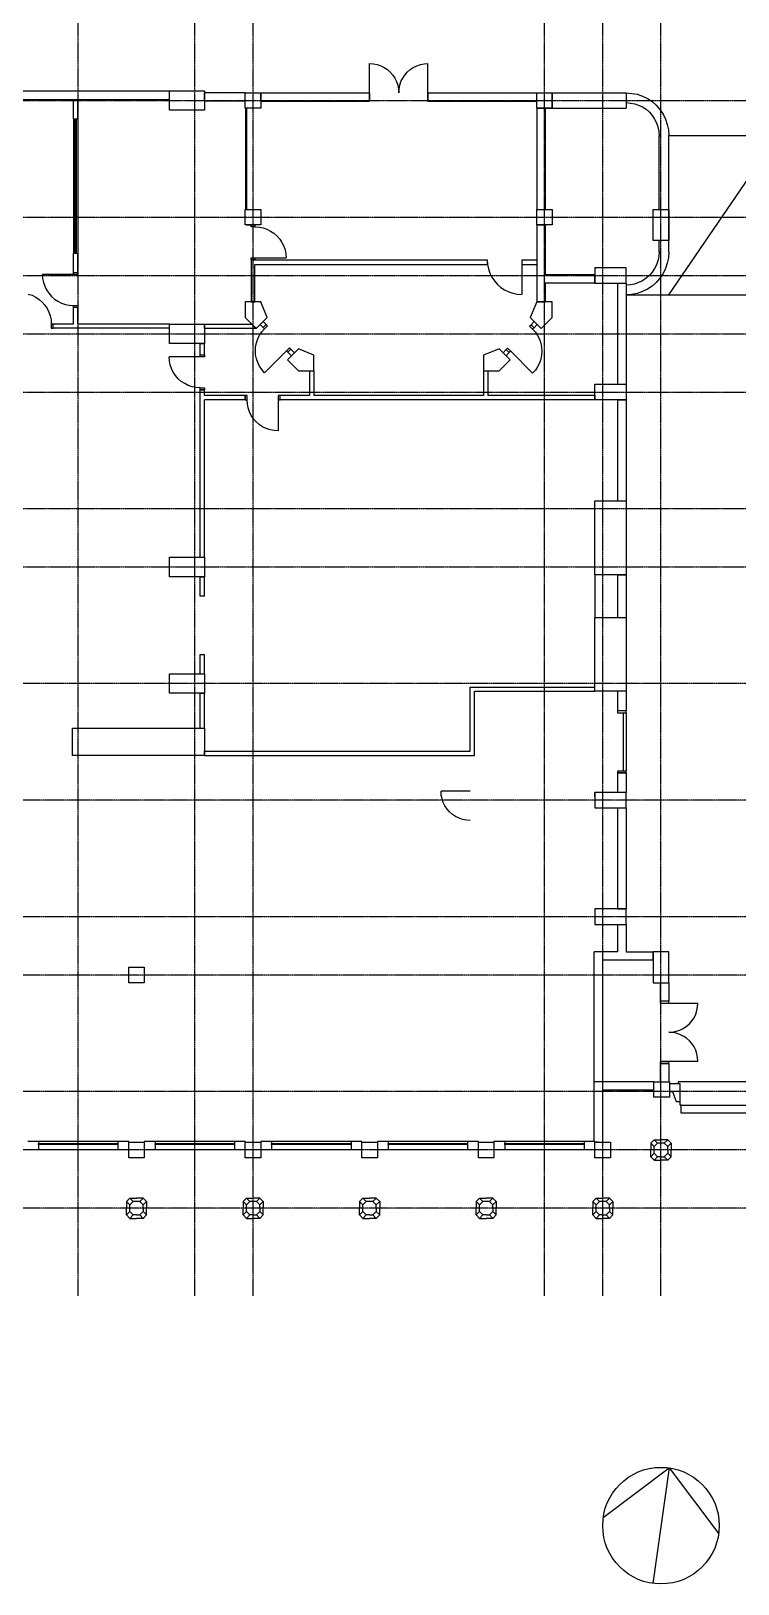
# Model space of a CAD drawing. Header units: millimetres. Extents: x -65483 to 85267, y -25390 to 54076.
# Drawn here: x -39747 to -21552, y -25390 to 14564 of the extents above; entities that cross this region are included whole.
import ezdxf

# ---------------------------------------------------------------- set-up
doc = ezdxf.new("R2010")
doc.units = ezdxf.units.MM
doc.linetypes.add('PCENTRE', pattern=[50.8, 31.75, -6.35, 6.35, -6.35])
for name, color, linetype in [('Boundaries_and_building_grids', 140, 'Continuous'), ('BRICK_WALLS_P4', 1, 'Continuous'), ('COLUMNS_P5', 5, 'Continuous'), ('DR', 8, 'Continuous'), ('LIFTS AND STAIRS', 8, 'Continuous'), ('WA', 6, 'Continuous'), ('WA_EXT', 7, 'Continuous'), ('WN', 4, 'Continuous')]:
    doc.layers.add(name, color=color, linetype=linetype)

msp = doc.modelspace()

# ---------------------------------------------------------------- linework, layer by layer
at = {"layer": 'Boundaries_and_building_grids', "color": 140, "linetype": 'PCENTRE', "lineweight": -3}
for p, q in [((-38533, -17978), (-38533, 48423)), ((-35533, -17978), (-35533, 48423)), ((-34033, -17978), (-34033, 48423)), ((-26533, -17978), (-26533, 48423)), ((-25033, -17978), (-25033, 48423)), ((-23533, -17978), (-23533, 48423)), ((-52891, 12776), (50767, 12776)), ((-62623, 9776), (50767, 9776)), ((-62623, 8276), (50767, 8276)), ((-62623, 6776), (50767, 6776)), ((-62623, 5276), (50767, 5276)), ((-62623, 2276), (50767, 2276)), ((-62623, 776), (50767, 776)), ((50767, -2224), (-62623, -2224)), ((50767, -5224), (-62623, -5224)), ((50767, -8224), (-62623, -8224)), ((50767, -9724), (-52891, -9724)), ((50767, -12724), (-52891, -12724)), ((50767, -14224), (-52891, -14224)), ((50767, -15724), (-52891, -15724))]:
    msp.add_line(p, q, dxfattribs=at)
at = {"layer": 'Boundaries_and_building_grids', "color": 4, "linetype": 'Continuous'}
for p, q in [((-25018, -23681), (-23324, -22404)), ((-23324, -22404), (-23742, -25375)), ((-23324, -22404), (-22047, -24098))]:
    msp.add_line(p, q, dxfattribs=at)
msp.add_circle((-23533, -23890), 1500, dxfattribs=at)
at = {"layer": 'BRICK_WALLS_P4'}
for p, q in [((-41985, 13026), (-36183, 13026)), ((-41985, 12806), (-36183, 12806)), ((-36183, 12806), (-36183, 13026)), ((-34233, 12976), (-35283, 12976)), ((-35283, 12756), (-35283, 12976)), ((-34233, 12756), (-34233, 12976)), ((-33833, 12756), (-33833, 12976)), ((-33833, 12976), (-31033, 12976)), ((-31033, 12756), (-31033, 12976)), ((-31033, 12976), (-31033, 12756)), ((-29533, 12756), (-29533, 12976)), ((-29533, 12976), (-29533, 12756)), ((-29533, 12976), (-26733, 12976)), ((-26733, 12756), (-26733, 12976)), ((-26333, 12976), (-24433, 12976)), ((-26333, 12576), (-26333, 12976)), ((-24433, 12976), (-24433, 12576)), ((-34233, 12756), (-35283, 12756)), ((-33833, 12756), (-31033, 12756)), ((-29533, 12756), (-26733, 12756)), ((-26733, 12576), (-26733, 9976)), ((-26733, 12576), (-26513, 12576)), ((-26733, 12576), (-24433, 12576)), ((-26513, 12576), (-26513, 9976)), ((-26733, 9976), (-26513, 9976)), ((-26733, 9576), (-26733, 7593)), ((-26733, 9576), (-26513, 9576)), ((-26513, 9576), (-26513, 8296)), ((-25233, 8296), (-26513, 8296)), ((-25233, 8076), (-26513, 8076)), ((-26513, 8076), (-26513, 7593)), ((-25233, 8076), (-25233, 8296)), ((-24653, 8076), (-24653, 5476)), ((-24653, 8076), (-24433, 8076)), ((-24433, 8076), (-24433, 5476)), ((-26733, 7593), (-26513, 7593)), ((-24653, 5476), (-24433, 5476)), ((-24653, 5076), (-24653, 2476)), ((-24653, 5076), (-24433, 5076)), ((-24433, 5076), (-24433, 2476)), ((-24653, 3276), (-24653, 2526)), ((-24653, 2476), (-24433, 2476)), ((-25233, 576), (-25233, -524)), ((-24653, 576), (-24653, -524)), ((-24653, 576), (-24433, 576)), ((-24433, 576), (-24433, -524)), ((-24653, -524), (-24433, -524)), ((-24653, -2424), (-24653, -2924)), ((-24433, -2424), (-24653, -2424)), ((-24433, -2424), (-24433, -2924)), ((-24433, -2924), (-24653, -2924)), ((-24653, -4524), (-24653, -5024)), ((-24433, -4524), (-24653, -4524)), ((-24433, -4524), (-24433, -5024)), ((-25233, -5134), (-25233, -5024)), ((-24433, -5024), (-24653, -5024)), ((-24653, -5424), (-24653, -8024)), ((-24653, -5424), (-24433, -5424)), ((-24433, -5424), (-24433, -8024)), ((-24653, -8024), (-24433, -8024)), ((-24653, -8424), (-24653, -9124)), ((-24653, -8424), (-24433, -8424)), ((-24433, -8424), (-24433, -9124)), ((-24433, -9124), (-23733, -9124)), ((-23733, -9344), (-23733, -9124)), ((-23733, -9344), (-24653, -9344)), ((-23553, -9924), (-23553, -10396)), ((-23553, -9924), (-23333, -9924)), ((-23333, -9924), (-23333, -10396)), ((-23333, -10396), (-23553, -10396)), ((-23333, -11996), (-23553, -11996)), ((-23553, -11996), (-23553, -12468)), ((-23333, -11996), (-23333, -12468)), ((-25253, -14004), (-25253, -12468)), ((-23717, -12468), (-25253, -12468)), ((-25033, -14024), (-25033, -12688)), ((-23717, -12688), (-25033, -12688)), ((-23717, -12688), (-23717, -12468)), ((-23553, -12468), (-23333, -12468)), ((-25253, -14004), (-25033, -14024))]:
    msp.add_line(p, q, dxfattribs=at)
at = {"layer": 'BRICK_WALLS_P4', "linetype": 'Continuous'}
for p, q in [((-25253, -12468), (-25253, -9124)), ((-24653, -9124), (-25253, -9124)), ((-24433, -9344), (-25033, -9344)), ((-25033, -12468), (-25033, -9344))]:
    msp.add_line(p, q, dxfattribs=at)
at = {"layer": 'COLUMNS_P5'}
for p, q in [((-23791, -14052), (-23705, -13966)), ((-23619, -14052), (-23705, -13966)), ((-23705, -13966), (-23533, -13966)), ((-23361, -13966), (-23533, -13966)), ((-23447, -14052), (-23361, -13966)), ((-23274, -14052), (-23361, -13966)), ((-23791, -14052), (-23791, -14224)), ((-23705, -14138), (-23791, -14052)), ((-23791, -14397), (-23791, -14224)), ((-23705, -14310), (-23791, -14397)), ((-23705, -14138), (-23619, -14052)), ((-23705, -14224), (-23705, -14138)), ((-23705, -14310), (-23705, -14224)), ((-23619, -14397), (-23705, -14310)), ((-23533, -14052), (-23619, -14052)), ((-23447, -14052), (-23533, -14052)), ((-23447, -14052), (-23361, -14138)), ((-23361, -14310), (-23447, -14397)), ((-23361, -14138), (-23274, -14052)), ((-23361, -14224), (-23361, -14138)), ((-23361, -14224), (-23361, -14310)), ((-23361, -14310), (-23274, -14397)), ((-23274, -14052), (-23274, -14224)), ((-23274, -14397), (-23274, -14224)), ((-23791, -14397), (-23705, -14483)), ((-23619, -14397), (-23705, -14483)), ((-23705, -14483), (-23533, -14483)), ((-23533, -14397), (-23619, -14397)), ((-23533, -14397), (-23447, -14397)), ((-23361, -14483), (-23533, -14483)), ((-23447, -14397), (-23361, -14483)), ((-23274, -14397), (-23361, -14483)), ((-37291, -15552), (-37205, -15466)), ((-37205, -15638), (-37291, -15552)), ((-37291, -15552), (-37291, -15724)), ((-37119, -15552), (-37205, -15466)), ((-37205, -15466), (-37033, -15466)), ((-37205, -15638), (-37119, -15552)), ((-37033, -15552), (-37119, -15552)), ((-36861, -15466), (-37033, -15466)), ((-36947, -15552), (-37033, -15552)), ((-36947, -15552), (-36861, -15466)), ((-36947, -15552), (-36861, -15638)), ((-36774, -15552), (-36861, -15466)), ((-36861, -15638), (-36774, -15552)), ((-36774, -15552), (-36774, -15724)), ((-34291, -15552), (-34205, -15466)), ((-34205, -15638), (-34291, -15552)), ((-34291, -15552), (-34291, -15724)), ((-34119, -15552), (-34205, -15466)), ((-34205, -15466), (-34033, -15466)), ((-34205, -15638), (-34119, -15552)), ((-34033, -15552), (-34119, -15552)), ((-33861, -15466), (-34033, -15466)), ((-33947, -15552), (-34033, -15552)), ((-33947, -15552), (-33861, -15466)), ((-33947, -15552), (-33861, -15638)), ((-33774, -15552), (-33861, -15466)), ((-33861, -15638), (-33774, -15552)), ((-33774, -15552), (-33774, -15724)), ((-31291, -15552), (-31205, -15466)), ((-31205, -15638), (-31291, -15552)), ((-31291, -15552), (-31291, -15724)), ((-31119, -15552), (-31205, -15466)), ((-31205, -15466), (-31033, -15466)), ((-31205, -15638), (-31119, -15552)), ((-31033, -15552), (-31119, -15552)), ((-30861, -15466), (-31033, -15466)), ((-30947, -15552), (-31033, -15552)), ((-30947, -15552), (-30861, -15466)), ((-30947, -15552), (-30861, -15638)), ((-30774, -15552), (-30861, -15466)), ((-30861, -15638), (-30774, -15552)), ((-30774, -15552), (-30774, -15724)), ((-28291, -15552), (-28205, -15466)), ((-28291, -15552), (-28291, -15724)), ((-28205, -15638), (-28291, -15552)), ((-28119, -15552), (-28205, -15466)), ((-28205, -15466), (-28033, -15466)), ((-28205, -15638), (-28119, -15552)), ((-28033, -15552), (-28119, -15552)), ((-27861, -15466), (-28033, -15466)), ((-27947, -15552), (-28033, -15552)), ((-27947, -15552), (-27861, -15466)), ((-27947, -15552), (-27861, -15638)), ((-27774, -15552), (-27861, -15466)), ((-27861, -15638), (-27774, -15552)), ((-27774, -15552), (-27774, -15724)), ((-25291, -15552), (-25205, -15466)), ((-25205, -15638), (-25291, -15552)), ((-25291, -15552), (-25291, -15724)), ((-25119, -15552), (-25205, -15466)), ((-25205, -15466), (-25033, -15466)), ((-25205, -15638), (-25119, -15552)), ((-25033, -15552), (-25119, -15552)), ((-24861, -15466), (-25033, -15466)), ((-24947, -15552), (-25033, -15552)), ((-24947, -15552), (-24861, -15466)), ((-24947, -15552), (-24861, -15638)), ((-24774, -15552), (-24861, -15466)), ((-24861, -15638), (-24774, -15552)), ((-24774, -15552), (-24774, -15724)), ((-37291, -15897), (-37291, -15724)), ((-37205, -15810), (-37291, -15897)), ((-37291, -15897), (-37205, -15983)), ((-37205, -15724), (-37205, -15638)), ((-37205, -15810), (-37205, -15724)), ((-37119, -15897), (-37205, -15810)), ((-37119, -15897), (-37205, -15983)), ((-37033, -15897), (-37119, -15897)), ((-37033, -15897), (-36947, -15897)), ((-36861, -15810), (-36947, -15897)), ((-36947, -15897), (-36861, -15983)), ((-36861, -15724), (-36861, -15638)), ((-36861, -15724), (-36861, -15810)), ((-36861, -15810), (-36774, -15897)), ((-36774, -15897), (-36861, -15983)), ((-36774, -15897), (-36774, -15724)), ((-34291, -15897), (-34291, -15724)), ((-34205, -15810), (-34291, -15897)), ((-34291, -15897), (-34205, -15983)), ((-34205, -15724), (-34205, -15638)), ((-34205, -15810), (-34205, -15724)), ((-34119, -15897), (-34205, -15810)), ((-34119, -15897), (-34205, -15983)), ((-34033, -15897), (-34119, -15897)), ((-34033, -15897), (-33947, -15897)), ((-33861, -15810), (-33947, -15897)), ((-33947, -15897), (-33861, -15983)), ((-33861, -15724), (-33861, -15638)), ((-33861, -15724), (-33861, -15810)), ((-33861, -15810), (-33774, -15897)), ((-33774, -15897), (-33861, -15983)), ((-33774, -15897), (-33774, -15724)), ((-31291, -15897), (-31291, -15724)), ((-31205, -15810), (-31291, -15897)), ((-31291, -15897), (-31205, -15983)), ((-31205, -15724), (-31205, -15638)), ((-31205, -15810), (-31205, -15724)), ((-31119, -15897), (-31205, -15810)), ((-31119, -15897), (-31205, -15983)), ((-31033, -15897), (-31119, -15897)), ((-31033, -15897), (-30947, -15897)), ((-30861, -15810), (-30947, -15897)), ((-30947, -15897), (-30861, -15983)), ((-30861, -15724), (-30861, -15638)), ((-30861, -15724), (-30861, -15810)), ((-30861, -15810), (-30774, -15897)), ((-30774, -15897), (-30861, -15983)), ((-30774, -15897), (-30774, -15724)), ((-28291, -15897), (-28291, -15724)), ((-28205, -15810), (-28291, -15897)), ((-28291, -15897), (-28205, -15983)), ((-28205, -15724), (-28205, -15638)), ((-28205, -15810), (-28205, -15724)), ((-28119, -15897), (-28205, -15810)), ((-28119, -15897), (-28205, -15983)), ((-28033, -15897), (-28119, -15897)), ((-28033, -15897), (-27947, -15897)), ((-27861, -15810), (-27947, -15897)), ((-27947, -15897), (-27861, -15983)), ((-27861, -15724), (-27861, -15638)), ((-27861, -15724), (-27861, -15810)), ((-27861, -15810), (-27774, -15897)), ((-27774, -15897), (-27861, -15983)), ((-27774, -15897), (-27774, -15724)), ((-25291, -15897), (-25291, -15724)), ((-25205, -15810), (-25291, -15897)), ((-25291, -15897), (-25205, -15983)), ((-25205, -15724), (-25205, -15638)), ((-25205, -15810), (-25205, -15724)), ((-25119, -15897), (-25205, -15810)), ((-25119, -15897), (-25205, -15983)), ((-25033, -15897), (-25119, -15897)), ((-25033, -15897), (-24947, -15897)), ((-24861, -15810), (-24947, -15897)), ((-24947, -15897), (-24861, -15983)), ((-24861, -15724), (-24861, -15638)), ((-24861, -15724), (-24861, -15810)), ((-24861, -15810), (-24774, -15897)), ((-24774, -15897), (-24861, -15983)), ((-24774, -15897), (-24774, -15724)), ((-37205, -15983), (-37033, -15983)), ((-36861, -15983), (-37033, -15983)), ((-34205, -15983), (-34033, -15983)), ((-33861, -15983), (-34033, -15983)), ((-31205, -15983), (-31033, -15983)), ((-30861, -15983), (-31033, -15983)), ((-28205, -15983), (-28033, -15983)), ((-27861, -15983), (-28033, -15983)), ((-25205, -15983), (-25033, -15983)), ((-24861, -15983), (-25033, -15983))]:
    msp.add_line(p, q, dxfattribs=at)
for points in [[(-35283, 13026), (-35283, 12526), (-36183, 12526), (-36183, 13026), (-35283, 13026)], [(-33833, 12576), (-34233, 12576), (-34233, 12976), (-33833, 12976), (-33833, 12576)], [(-26333, 12576), (-26733, 12576), (-26733, 12976), (-26333, 12976), (-26333, 12576)], [(-26333, 9576), (-26733, 9576), (-26733, 9976), (-26333, 9976), (-26333, 9576)], [(-35283, 7026), (-35283, 6526), (-36183, 6526), (-36183, 7026), (-35283, 7026)], [(-35283, 1026), (-35283, 526), (-36183, 526), (-36183, 1026), (-35283, 1026)], [(-35283, -1974), (-35283, -2474), (-36183, -2474), (-36183, -1974), (-35283, -1974)], [(-35283, -4074), (-38683, -4074), (-38683, -3374), (-35283, -3374), (-35283, -4074)], [(-36833, -9924), (-37233, -9924), (-37233, -9524), (-36833, -9524), (-36833, -9924)], [(-23317, -12868), (-23717, -12868), (-23717, -12468), (-23317, -12468), (-23317, -12868)], [(-36833, -14424), (-37233, -14424), (-37233, -14024), (-36833, -14024), (-36833, -14424)], [(-33833, -14424), (-34233, -14424), (-34233, -14024), (-33833, -14024), (-33833, -14424)], [(-30833, -14424), (-31233, -14424), (-31233, -14024), (-30833, -14024), (-30833, -14424)], [(-27833, -14424), (-28233, -14424), (-28233, -14024), (-27833, -14024), (-27833, -14424)], [(-24833, -14424), (-25233, -14424), (-25233, -14024), (-24833, -14024), (-24833, -14424)]]:
    msp.add_lwpolyline(points, dxfattribs=at)
at = {"layer": 'COLUMNS_P5', "lineweight": -3}
for points in [[(-33833, 9576), (-34233, 9576), (-34233, 9976), (-33833, 9976)], [(-23333, 9176), (-23733, 9176), (-23733, 9976), (-23333, 9976)], [(-24433, 8076), (-24433, 8476), (-25233, 8476), (-25233, 8076)], [(-33833, 7593), (-34233, 7593), (-34233, 7193), (-33950, 6910), (-33667, 7193)], [(-26898, 7193), (-26616, 6910), (-26333, 7193), (-26333, 7593), (-26733, 7593)], [(-32466, 6226), (-32866, 6391), (-33148, 6109), (-32866, 5826), (-32466, 5826)], [(-27417, 6109), (-27700, 6391), (-28100, 6226), (-28100, 5826), (-27700, 5826)], [(-24433, 5476), (-24433, 5076), (-25233, 5076), (-25233, 5476)], [(-25233, 2476), (-24433, 2476), (-24433, 576), (-25233, 576)], [(-24433, -524), (-24433, -2424), (-25233, -2424), (-25233, -524)], [(-24433, -5424), (-24433, -5024), (-25233, -5024), (-25233, -5424)], [(-24433, -8424), (-24433, -8024), (-25233, -8024), (-25233, -8424)], [(-23333, -9124), (-23733, -9124), (-23733, -9924), (-23333, -9924)]]:
    msp.add_lwpolyline(points, close=True, dxfattribs=at)
at = {"layer": 'DR'}
for p, q in [((-31033, 12976), (-31033, 13726)), ((-31033, 13726), (-30935, 13719)), ((-30935, 13719), (-30839, 13700)), ((-30839, 13700), (-30746, 13669)), ((-30746, 13669), (-30658, 13625)), ((-30658, 13625), (-30576, 13571)), ((-29989, 13571), (-29908, 13625)), ((-29908, 13625), (-29820, 13669)), ((-29820, 13669), (-29727, 13700)), ((-29727, 13700), (-29631, 13719)), ((-29631, 13719), (-29533, 13726)), ((-29533, 12976), (-29533, 13726)), ((-30576, 13571), (-30502, 13506)), ((-30502, 13506), (-30438, 13432)), ((-30438, 13432), (-30383, 13351)), ((-30383, 13351), (-30340, 13263)), ((-30340, 13263), (-30308, 13170)), ((-30257, 13170), (-30226, 13263)), ((-30226, 13263), (-30182, 13351)), ((-30182, 13351), (-30128, 13432)), ((-30128, 13432), (-30063, 13506)), ((-30063, 13506), (-29989, 13571)), ((-30308, 13170), (-30289, 13074)), ((-30289, 13074), (-30283, 12976)), ((-30283, 12976), (-30276, 13074)), ((-30276, 13074), (-30257, 13170)), ((-33983, 9526), (-33878, 9519)), ((-33878, 9519), (-33776, 9498)), ((-33776, 9498), (-33677, 9465)), ((-33677, 9465), (-33583, 9419)), ((-33583, 9419), (-33496, 9360)), ((-33496, 9360), (-33417, 9291)), ((-33417, 9291), (-33348, 9213)), ((-33348, 9213), (-33290, 9126)), ((-33290, 9126), (-33244, 9032)), ((-33244, 9032), (-33210, 8933)), ((-33210, 8933), (-33190, 8830)), ((-33190, 8830), (-33183, 8726)), ((-33983, 8726), (-33183, 8726)), ((-28003, 8676), (-27995, 8560)), ((-27995, 8560), (-27972, 8445)), ((-27972, 8445), (-27935, 8335)), ((-27113, 8676), (-27113, 7786)), ((-38657, 8304), (-39457, 8304)), ((-39457, 8304), (-39450, 8199)), ((-39450, 8199), (-39430, 8096)), ((-39430, 8096), (-39396, 7997)), ((-39396, 7997), (-39350, 7904)), ((-27935, 8335), (-27884, 8231)), ((-27884, 8231), (-27819, 8134)), ((-27819, 8134), (-27742, 8046)), ((-27742, 8046), (-27655, 7970)), ((-39820, 7798), (-39721, 7765)), ((-39721, 7765), (-39627, 7719)), ((-39627, 7719), (-39540, 7660)), ((-39540, 7660), (-39461, 7591)), ((-39461, 7591), (-39392, 7513)), ((-39350, 7904), (-39292, 7816)), ((-39292, 7816), (-39223, 7738)), ((-39223, 7738), (-39144, 7669)), ((-39144, 7669), (-39057, 7611)), ((-39057, 7611), (-38963, 7564)), ((-27655, 7970), (-27558, 7905)), ((-27558, 7905), (-27453, 7853)), ((-27453, 7853), (-27343, 7816)), ((-27343, 7816), (-27229, 7793)), ((-27229, 7793), (-27113, 7786)), ((-39392, 7513), (-39334, 7426)), ((-39334, 7426), (-39288, 7332)), ((-39288, 7332), (-39254, 7233)), ((-39254, 7233), (-39233, 7130)), ((-38963, 7564), (-38864, 7531)), ((-38864, 7531), (-38762, 7510)), ((-38762, 7510), (-38657, 7504)), ((-39233, 7130), (-39227, 7026)), ((-33867, 6739), (-33809, 6826)), ((-33809, 6826), (-33740, 6905)), ((-26836, 6895), (-26767, 6816)), ((-26767, 6816), (-26709, 6729)), ((-33974, 6339), (-33967, 6444)), ((-33967, 6444), (-33947, 6546)), ((-33947, 6546), (-33913, 6646)), ((-33913, 6646), (-33867, 6739)), ((-26709, 6729), (-26663, 6635)), ((-26663, 6635), (-26629, 6536)), ((-26629, 6536), (-26609, 6433)), ((-26609, 6433), (-26602, 6329)), ((-35393, 6186), (-36193, 6186)), ((-36186, 6081), (-36193, 6186)), ((-36166, 5979), (-36186, 6081)), ((-33967, 6235), (-33974, 6339)), ((-33947, 6132), (-33967, 6235)), ((-33913, 6033), (-33947, 6132)), ((-33867, 5939), (-33913, 6033)), ((-33174, 6339), (-33740, 5774)), ((-27402, 6329), (-26836, 5763)), ((-26663, 6023), (-26709, 5929)), ((-26629, 6122), (-26663, 6023)), ((-26609, 6225), (-26629, 6122)), ((-26602, 6329), (-26609, 6225)), ((-36132, 5880), (-36166, 5979)), ((-36086, 5786), (-36132, 5880)), ((-36027, 5699), (-36086, 5786)), ((-35958, 5620), (-36027, 5699)), ((-35880, 5551), (-35958, 5620)), ((-33809, 5852), (-33867, 5939)), ((-33740, 5774), (-33809, 5852)), ((-26767, 5842), (-26836, 5763)), ((-26709, 5929), (-26767, 5842)), ((-35793, 5493), (-35880, 5551)), ((-35699, 5447), (-35793, 5493)), ((-35600, 5413), (-35699, 5447)), ((-35497, 5393), (-35600, 5413)), ((-35393, 5386), (-35497, 5393)), ((-34180, 4971), (-34187, 5076)), ((-34160, 4869), (-34180, 4971)), ((-34126, 4770), (-34160, 4869)), ((-33387, 5076), (-33387, 4276)), ((-34080, 4676), (-34126, 4770)), ((-34022, 4589), (-34080, 4676)), ((-33953, 4510), (-34022, 4589)), ((-33874, 4441), (-33953, 4510)), ((-33787, 4383), (-33874, 4441)), ((-33693, 4337), (-33787, 4383)), ((-33594, 4303), (-33693, 4337)), ((-33492, 4283), (-33594, 4303)), ((-33387, 4276), (-33492, 4283)), ((-24503, -2974), (-24503, -4474)), ((-24433, -2974), (-24433, -4474)), ((-28444, -4995), (-29194, -4995)), ((-29188, -5093), (-29194, -4995)), ((-29169, -5189), (-29188, -5093)), ((-29137, -5282), (-29169, -5189)), ((-29094, -5370), (-29137, -5282)), ((-29039, -5452), (-29094, -5370)), ((-28975, -5525), (-29039, -5452)), ((-28901, -5590), (-28975, -5525)), ((-28819, -5644), (-28901, -5590)), ((-28731, -5688), (-28819, -5644)), ((-28638, -5719), (-28731, -5688)), ((-28542, -5739), (-28638, -5719)), ((-28444, -5745), (-28542, -5739)), ((-23333, -10446), (-22583, -10446)), ((-22683, -10821), (-22640, -10733)), ((-22640, -10733), (-22608, -10640)), ((-22608, -10640), (-22589, -10544)), ((-22589, -10544), (-22583, -10446)), ((-23235, -11190), (-23139, -11170)), ((-23139, -11170), (-23046, -11139)), ((-23046, -11139), (-22958, -11096)), ((-22958, -11096), (-22876, -11041)), ((-22876, -11041), (-22802, -10976)), ((-22802, -10976), (-22738, -10903)), ((-22738, -10903), (-22683, -10821)), ((-23333, -11196), (-23235, -11190)), ((-23235, -11202), (-23333, -11196)), ((-23139, -11222), (-23235, -11202)), ((-23046, -11253), (-23139, -11222)), ((-22958, -11297), (-23046, -11253)), ((-22876, -11351), (-22958, -11297)), ((-22802, -11416), (-22876, -11351)), ((-22738, -11489), (-22802, -11416)), ((-22683, -11571), (-22738, -11489)), ((-22640, -11659), (-22683, -11571)), ((-22583, -11946), (-23333, -11946)), ((-22608, -11752), (-22640, -11659)), ((-22589, -11848), (-22608, -11752)), ((-22583, -11946), (-22589, -11848)), ((-23016, -13074), (-18066, -13074))]:
    msp.add_line(p, q, dxfattribs=at)
at = {"layer": 'DR', "linetype": 'Continuous'}
for p, q in [((-34083, 9526), (-34083, 9576)), ((-34083, 8676), (-34083, 8726))]:
    msp.add_line(p, q, dxfattribs=at)
at = {"layer": 'DR'}
for points in [[(-34203, 9576), (-33983, 9576), (-33983, 9526), (-34083, 9526)], [(-34083, 8726), (-33983, 8726), (-33983, 8676), (-34083, 8676)], [(-38547, 8354), (-38547, 8304), (-38657, 8304), (-38657, 8354), (-38547, 8354)], [(-38547, 7504), (-38547, 7454), (-38657, 7454), (-38657, 7504), (-38547, 7504)], [(-39227, 6916), (-39177, 6916), (-39177, 7026), (-39227, 7026), (-39227, 6916)], [(-33662, 6983), (-33697, 7018), (-33775, 6940), (-33740, 6905), (-33662, 6983)], [(-26914, 6972), (-26878, 7008), (-26801, 6930), (-26836, 6895), (-26914, 6972)], [(-33061, 6382), (-33096, 6417), (-33174, 6339), (-33139, 6304), (-33061, 6382)], [(-27515, 6371), (-27480, 6407), (-27402, 6329), (-27437, 6294), (-27515, 6371)], [(-35283, 6236), (-35283, 6186), (-35393, 6186), (-35393, 6236), (-35283, 6236)], [(-35283, 5386), (-35283, 5336), (-35393, 5336), (-35393, 5386), (-35283, 5386)], [(-34187, 5186), (-34237, 5186), (-34237, 5076), (-34187, 5076), (-34187, 5186)], [(-33337, 5186), (-33387, 5186), (-33387, 5076), (-33337, 5076), (-33337, 5186)], [(-24653, -2974), (-24433, -2974), (-24433, -2924), (-24653, -2924), (-24653, -2974)], [(-24653, -4524), (-24433, -4524), (-24433, -4474), (-24653, -4474), (-24653, -4524)], [(-23553, -10446), (-23333, -10446), (-23333, -10396), (-23553, -10396), (-23553, -10446)], [(-23553, -11996), (-23333, -11996), (-23333, -11946), (-23553, -11946), (-23553, -11996)], [(-23317, -12524), (-23317, -12724), (-23233, -12724), (-23141, -12974), (-23041, -12974), (-23041, -12524), (-23317, -12524)], [(-17991, -12524), (-17991, -12474), (-23091, -12474), (-23091, -12524)], [(-18041, -12974), (-18041, -13074), (-18066, -13074), (-18066, -13274), (-23016, -13274), (-23016, -13074), (-23041, -13074), (-23041, -12974)]]:
    msp.add_lwpolyline(points, dxfattribs=at)
at = {"layer": 'LIFTS AND STAIRS', "linetype": 'Continuous'}
for p, q in [((-24433, 12724), (-24205, 12694)), ((-24205, 12694), (-24108, 12661)), ((-24108, 12661), (-24008, 12611)), ((-24008, 12611), (-23916, 12550)), ((-23916, 12550), (-23832, 12476)), ((-23832, 12476), (-23759, 12393)), ((-23759, 12393), (-23697, 12300)), ((-23697, 12300), (-23648, 12201)), ((-23648, 12201), (-23612, 12096)), ((-23612, 12096), (-23591, 11987)), ((-23591, 11987), (-23582, 11859)), ((-23582, 8892), (-23591, 8765)), ((-23697, 8451), (-23759, 8359)), ((-23648, 8551), (-23697, 8451)), ((-23612, 8656), (-23648, 8551)), ((-23591, 8765), (-23612, 8656)), ((-24322, 8034), (-24433, 8026)), ((-24213, 8055), (-24322, 8034)), ((-24108, 8091), (-24213, 8055)), ((-24008, 8140), (-24108, 8091)), ((-23916, 8202), (-24008, 8140)), ((-23832, 8275), (-23916, 8202)), ((-23759, 8359), (-23832, 8275))]:
    msp.add_line(p, q, dxfattribs=at)
at = {"layer": 'LIFTS AND STAIRS'}
for p, q in [((-23583, 9976), (-23583, 11876)), ((-23333, 8876), (-23333, 11876)), ((-23333, 11876), (-17733, 11876)), ((-23331, 7777), (-20533, 11876)), ((-23583, 8876), (-23583, 9176)), ((-24433, 7776), (-16776, 7785))]:
    msp.add_line(p, q, dxfattribs=at)
at = {"layer": 'LIFTS AND STAIRS', "linetype": 'Continuous', "flags": 128}
for points in [[(-24433, 12976), (-24148, 12938), (-24012, 12892), (-23883, 12828), (-23763, 12748), (-23655, 12654), (-23560, 12545), (-23480, 12426), (-23417, 12297), (-23370, 12160), (-23342, 12019), (-23333, 11876)], [(-23333, 8876), (-23342, 8732), (-23370, 8591), (-23417, 8455), (-23480, 8326), (-23560, 8206), (-23655, 8098), (-23763, 8003), (-23883, 7923), (-24012, 7859), (-24148, 7813), (-24289, 7785), (-24433, 7776)]]:
    msp.add_lwpolyline(points, dxfattribs=at)
at = {"layer": 'WA'}
for p, q in [((-38657, 12309), (-38657, 12806)), ((-38547, 12309), (-38547, 12806)), ((-38657, 12309), (-38547, 12309)), ((-38657, 8354), (-38657, 8850)), ((-38657, 8850), (-38547, 8850)), ((-38547, 8354), (-38547, 8850)), ((-34083, 8676), (-28003, 8676)), ((-34083, 8676), (-34083, 7593)), ((-33983, 7593), (-33983, 8561)), ((-33983, 8561), (-28003, 8561)), ((-28003, 8676), (-28003, 8561)), ((-27113, 8676), (-26733, 8676)), ((-27113, 8676), (-27113, 8561)), ((-27113, 8561), (-26733, 8561)), ((-38657, 8354), (-38547, 8354)), ((-34083, 7593), (-33983, 7593)), ((-38547, 7454), (-38657, 7454)), ((-38657, 7026), (-38657, 7454)), ((-38547, 7026), (-38547, 7454)), ((-38657, 7026), (-39177, 7026)), ((-39177, 6916), (-39177, 7026)), ((-36183, 6916), (-39177, 6916)), ((-36183, 7026), (-38547, 7026)), ((-36183, 6916), (-36183, 7026)), ((-35283, 7026), (-34066, 7026)), ((-35283, 6916), (-35283, 7026)), ((-35283, 6916), (-33956, 6916)), ((-33956, 6916), (-34066, 7026)), ((-33847, 7013), (-33770, 7090)), ((-33775, 6940), (-33847, 7013)), ((-33775, 6940), (-33697, 7018)), ((-33697, 7018), (-33770, 7090)), ((-26878, 7008), (-26796, 7090)), ((-26878, 7008), (-26801, 6930)), ((-26801, 6930), (-26718, 7013)), ((-26718, 7013), (-26796, 7090)), ((-35393, 6236), (-35393, 6526)), ((-35393, 6526), (-35283, 6526)), ((-35283, 6236), (-35283, 6526)), ((-35393, 6236), (-35283, 6236)), ((-33061, 6382), (-33139, 6304)), ((-33139, 6304), (-33046, 6211)), ((-32968, 6289), (-33061, 6382)), ((-33046, 6211), (-32968, 6289)), ((-27597, 6289), (-27515, 6371)), ((-27520, 6211), (-27597, 6289)), ((-27520, 6211), (-27437, 6294)), ((-27437, 6294), (-27515, 6371)), ((-32576, 5826), (-32576, 5186)), ((-32576, 5826), (-32466, 5826)), ((-32466, 5826), (-32466, 5186)), ((-28100, 5826), (-28100, 5186)), ((-28100, 5826), (-27990, 5826)), ((-27990, 5826), (-27990, 5186)), ((-35393, 1026), (-35393, 5336)), ((-35393, 5336), (-35283, 5336)), ((-35283, 5186), (-35283, 5336)), ((-34237, 5186), (-35283, 5186)), ((-35283, 1026), (-35283, 5076)), ((-34237, 5076), (-35283, 5076)), ((-34237, 5076), (-34237, 5186)), ((-32576, 5186), (-33337, 5186)), ((-33337, 5076), (-33337, 5186)), ((-25233, 5076), (-33337, 5076)), ((-28100, 5186), (-32466, 5186)), ((-25233, 5186), (-27990, 5186)), ((-25233, 5186), (-25233, 5076)), ((-35393, 1026), (-35283, 1026)), ((-35393, 526), (-35283, 526)), ((-35393, 26), (-35393, 526)), ((-35283, 26), (-35283, 526)), ((-35283, 26), (-35393, 26)), ((-35393, -1474), (-35283, -1474)), ((-35393, -1974), (-35393, -1474)), ((-35283, -1974), (-35283, -1474)), ((-35393, -1974), (-35283, -1974)), ((-28444, -3964), (-28444, -2314)), ((-28444, -2314), (-25233, -2314)), ((-25233, -2424), (-25233, -2314)), ((-35393, -3374), (-35393, -2474)), ((-35393, -2474), (-35283, -2474)), ((-35283, -3374), (-35283, -2474)), ((-28334, -4074), (-28334, -2424)), ((-28334, -2424), (-25233, -2424)), ((-35393, -3374), (-35283, -3374)), ((-35283, -4074), (-35283, -3964)), ((-35283, -3964), (-28444, -3964)), ((-35283, -4074), (-28334, -4074))]:
    msp.add_line(p, q, dxfattribs=at)
at = {"layer": 'WA', "linetype": 'Continuous'}
for p, q in [((-34215, 9976), (-34215, 12576)), ((-34195, 9976), (-34195, 12576))]:
    msp.add_line(p, q, dxfattribs=at)
at = {"layer": 'WA_EXT'}
for p, q in [((-37233, -14004), (-39833, -14004)), ((-37233, -14224), (-39833, -14224)), ((-39555, -14004), (-39555, -14224)), ((-37511, -14004), (-37511, -14224)), ((-37233, -14224), (-37233, -14004)), ((-34233, -14004), (-36833, -14004)), ((-36833, -14004), (-36833, -14224)), ((-34233, -14224), (-36833, -14224)), ((-36555, -14004), (-36555, -14224)), ((-34511, -14004), (-34511, -14224)), ((-34233, -14224), (-34233, -14004)), ((-33833, -14004), (-33833, -14224)), ((-31233, -14004), (-33833, -14004)), ((-31233, -14224), (-33833, -14224)), ((-33555, -14004), (-33555, -14224)), ((-31511, -14004), (-31511, -14224)), ((-31233, -14224), (-31233, -14004)), ((-28233, -14004), (-30833, -14004)), ((-30833, -14004), (-30833, -14224)), ((-28233, -14224), (-30833, -14224)), ((-30555, -14004), (-30555, -14224)), ((-28511, -14004), (-28511, -14224)), ((-28233, -14224), (-28233, -14004)), ((-25233, -14004), (-27833, -14004)), ((-27833, -14004), (-27833, -14224)), ((-25233, -14224), (-27833, -14224)), ((-27555, -14004), (-27555, -14224)), ((-25511, -14004), (-25511, -14224)), ((-25233, -14224), (-25233, -14004))]:
    msp.add_line(p, q, dxfattribs=at)
at = {"layer": 'WN', "linetype": 'Continuous'}
for p, q in [((-38657, 12309), (-38547, 12309)), ((-38657, 8850), (-38547, 8850))]:
    msp.add_line(p, q, dxfattribs=at)
at = {"layer": 'WN'}
for p, q in [((-39525, -14084), (-39525, -14054)), ((-37541, -14084), (-37541, -14054)), ((-36525, -14084), (-36525, -14054)), ((-34541, -14084), (-34541, -14054)), ((-33525, -14084), (-33525, -14054)), ((-31541, -14084), (-31541, -14054)), ((-30525, -14084), (-30525, -14054)), ((-28541, -14084), (-28541, -14054)), ((-27525, -14084), (-27525, -14054)), ((-25541, -14084), (-25541, -14054))]:
    msp.add_line(p, q, dxfattribs=at)
at = {"layer": 'WN', "linetype": 'Continuous', "flags": 128}
for points in [[(-38657, 12309), (-38657, 8850)], [(-38623, 12309), (-38623, 8850)], [(-38582, 12309), (-38582, 8850)], [(-38547, 12309), (-38547, 8850)]]:
    msp.add_lwpolyline(points, dxfattribs=at)
at = {"layer": 'WN'}
for points in [[(-37511, -14084), (-39555, -14084), (-39555, -14054), (-37511, -14054), (-37511, -14084)], [(-34511, -14084), (-36555, -14084), (-36555, -14054), (-34511, -14054), (-34511, -14084)], [(-31511, -14084), (-33555, -14084), (-33555, -14054), (-31511, -14054), (-31511, -14084)], [(-28511, -14084), (-30555, -14084), (-30555, -14054), (-28511, -14054), (-28511, -14084)], [(-25511, -14084), (-27555, -14084), (-27555, -14054), (-25511, -14054), (-25511, -14084)]]:
    msp.add_lwpolyline(points, dxfattribs=at)

doc.saveas('drawing.dxf')
